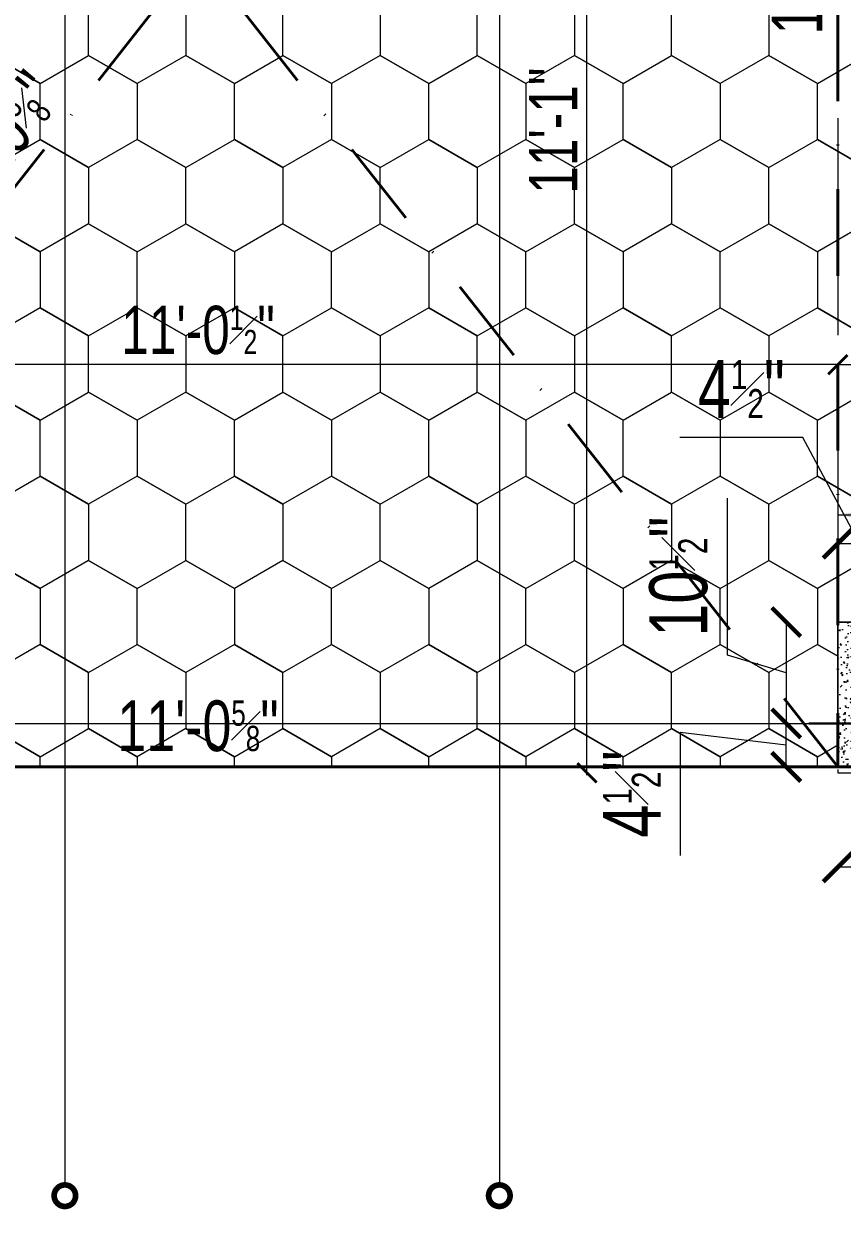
# Model space of a CAD drawing. Header units: inches. Extents: x 3365147 to 3374664, y 1380917 to 1384908.
# Drawn here: x 3370620.8 to 3370705.6, y 1382775 to 1382897.8 of the extents above; entities that cross this region are included whole.
import ezdxf
from ezdxf.enums import TextEntityAlignment as Align

# ---------------------------------------------------------------- set-up
doc = ezdxf.new("R2010")
doc.units = ezdxf.units.IN
doc.header["$LTSCALE"] = 18
doc.header["$MEASUREMENT"] = 0
doc.header["$PDSIZE"] = -1
for name, pattern in [('CENTER', [50.79999999999998, 31.75, -6.349999999999998, 6.349999999999998, -6.349999999999998]), ('CONTINOUS', [0]), ('DASHDOT', [1, 0.5, -0.25, 0, -0.25]), ('HIDDEN2', [0.1875, 0.125, -0.0625])]:
    doc.linetypes.add(name, pattern=pattern)
for name, color, linetype, lineweight in [('BC-BOUNDARY', 6, 'Continuous', 40), ('BC-C-DIM_SET BACK', 2, 'Continuous', 9), ('BOUNDARY-00_BC', 6, 'Continuous', 40), ('CENTER LINE-COLUMN DIM_BC', 4, 'Continuous', 15), ('COLUMN-00 _BC', 1, 'Continuous', 20), ('COLUMN-00 CENTER LINE_BC', 5, 'Continuous', 30), ('COLUMN-00 HATCH_BC', 4, 'Continuous', 9), ('DIM-03_BC', 1, 'Continuous', 9), ('GRID LINE-00_BC', 9, 'CENTER', 9), ('GRID LINE-TEXT_BC', 2, 'CONTINOUS', 15), ('INTERIOR-FLOORING TILE-05 (VT-5)_BC', 6, 'Continuous', 5), ('TEXT-02_ARROW_BC', 4, 'Continuous', 13), ('WALL-04_BC', 4, 'Continuous', 15)]:
    doc.layers.add(name, color=color, linetype=linetype, lineweight=lineweight)
doc.styles.add('DIM_BC', font='swisscl.ttf')
doc.styles.add('GRID_DIM_TXT', font='swisscl.ttf')
doc.dimstyles.new('BC-GRID', dxfattribs={"dimtxt": 8, "dimasz": 3, "dimexe": 0, "dimexo": 0, "dimgap": 2, "dimtad": 1, "dimzin": 12, "dimdsep": 46, "dimlunit": 4, "dimtxsty": 'GRID_DIM_TXT', "dimblk": 'ARCHTICK', "dimcen": 0, "dimse1": 1, "dimse2": 1, "dimclrd": 8, "dimclre": 253, "dimclrt": 256, "dimadec": 0, "dimazin": 0, "dimtfac": 0.5, "dimtofl": 0, "dimtmove": 1, "dimatfit": 3, "dimldrblk": 'TI', "dimfxl": 0, "dimfrac": 1, "dimtolj": 1, "dimtzin": 12, "dimlwd": 0, "dimlwe": 0, "dimarcsym": 0})
doc.dimstyles.new('DIM_BC', dxfattribs={"dimtxt": 4, "dimasz": 2, "dimexe": 4.5, "dimexo": 0, "dimgap": 1, "dimtad": 1, "dimdec": 4, "dimzin": 3, "dimdsep": 46, "dimlunit": 4, "dimtxsty": 'DIM_BC', "dimblk": 'ARCHTICK', "dimcen": 0.0625, "dimdle": 0.25, "dimse1": 1, "dimse2": 1, "dimclrd": 7, "dimclre": 4, "dimclrt": 256, "dimadec": 0, "dimazin": 0, "dimtfac": 0.5, "dimtdec": 4, "dimtix": 1, "dimtofl": 0, "dimtmove": 2, "dimatfit": 2, "dimfxl": 0, "dimfrac": 1, "dimtolj": 1, "dimtzin": 1, "dimlwd": -1, "dimarcsym": 0})
doc.dimstyles.new('GRID_BC', dxfattribs={"dimtxt": 8, "dimasz": 3, "dimexe": 0, "dimexo": 0, "dimgap": 2, "dimtad": 1, "dimdec": 4, "dimzin": 12, "dimdsep": 46, "dimlunit": 4, "dimtxsty": 'DIM_BC', "dimblk": 'ARCHTICK', "dimcen": 0, "dimse1": 1, "dimse2": 1, "dimclrd": 8, "dimclre": 253, "dimclrt": 256, "dimadec": 0, "dimazin": 0, "dimtfac": 0.5, "dimtdec": 4, "dimtofl": 0, "dimtmove": 1, "dimatfit": 3, "dimldrblk": 'TI', "dimfxl": 0, "dimfrac": 1, "dimtolj": 1, "dimtzin": 12, "dimlwd": 0, "dimlwe": 0, "dimarcsym": 0})

# ---------------------------------------------------------------- blocks, each defined once
blk = doc.blocks.new('*U623')
at = {"linetype": 'CENTER', "ltscale": 0.1}
blk.add_line((1.110223024625157e-16, 0), (25.47780267974587, 0), dxfattribs=at)
at = {"linetype": 'Continuous', "const_width": 0.015}
blk.add_lwpolyline([(25.47771698158733, 5.724587470723463e-17, 1), (25.53430281176538, 5.724587470723463e-17, 1)], format="xyb", close=True, dxfattribs=at)
at = {"layer": 'GRID LINE-TEXT_BC', "style": 'DIM_BC'}
blk.add_attdef('AA', text='', height=0.2, rotation=90.0000000000445, dxfattribs=at).set_placement((-0.2141686873997627, 0), align=Align.MIDDLE_CENTER)
blk = doc.blocks.new('*U618')
at = {"linetype": 'CENTER', "ltscale": 0.1}
blk.add_line((1.110223024625157e-16, 0), (25.47780267974587, 0), dxfattribs=at)
at = {"linetype": 'Continuous', "const_width": 0.015}
blk.add_lwpolyline([(25.47771698158733, 5.724587470723463e-17, 1), (25.53430281176538, 5.724587470723463e-17, 1)], format="xyb", close=True, dxfattribs=at)
at = {"layer": 'GRID LINE-TEXT_BC', "style": 'DIM_BC'}
blk.add_attdef('AA', text='', height=0.2, rotation=90.0000000000445, dxfattribs=at).set_placement((-0.2141686873997627, 0), align=Align.MIDDLE_CENTER)
blk = doc.blocks.new('*U431')
at = {"linetype": 'CENTER', "ltscale": 0.1}
blk.add_line((1.110223024625157e-16, 0), (10.51656835569302, 0), dxfattribs=at)
at = {"layer": 'GRID LINE-TEXT_BC', "style": 'DIM_BC'}
blk.add_attdef('AA', text='', height=0.2, dxfattribs=at).set_placement((-0.2141686873997627, 0), align=Align.MIDDLE_CENTER)
blk = doc.blocks.new('*U479')
at = {"layer": 'COLUMN-00 HATCH_BC'}
h = blk.add_hatch(dxfattribs=at)
h.set_pattern_fill('AR-CONC', color=256, scale=0.25)
h.set_pattern_definition([(49.99999999999999, (2.588408843262613e-06, 5.996753859275486), (1.793150456501884, -0.1568803374564878), [0.1875, -2.0625]), (355, (2.588408843262613e-06, 5.996753859275486), (-0.3468783340325, 1.88048033425003), [0.15, -1.65]), (100.45144446, (0.1494317909088432, 5.983680499275486), (1.44627211681778, 1.723599977421574), [0.15935048, -1.75285528]), (46.18420000000002, (2.588408843262613e-06, 6.496753859275486), (2.668103326678931, -0.4137982019826913), [0.2812499999999997, -3.093749999999997]), (96.63563548999993, (0.2223444509088432, 6.462270591775487), (2.336654864185571, 2.435296501936376), [0.239025855, -2.629284399999999]), (351.1841639899999, (2.588408843262613e-06, 6.496753859275486), (2.336654862636933, 2.435296500674975), [0.225, -2.4750000025]), (21, (0.2500025884088437, 6.371753859275486), (1.492267630296154, -1.006547226663347), [0.1875, -2.0625]), (326.0000000000001, (0.2500025884088437, 6.371753859275486), (0.6082883298039543, 1.812875112617133), [0.15, -1.65]), (71.45144474, (0.3743582234088434, 6.287874924275486), (2.100555941824928, 0.8063278820158846), [0.159350475, -1.75285528]), (37.50000000000001, (2.588408843262613e-06, 5.996753859275486), (0.03039963829322667, 0.8322346345782787), [0, -1.63, 0, -1.675, 0, -1.65625]), (7.499999999999999, (2.588408843262613e-06, 5.996753859275486), (0.6576738436053715, 0.9860292797059006), [0, -0.955, 0, -1.5925, 0, -0.63125]), (327.5, (-0.5574974115911566, 5.996753859275486), (1.334556090431023, -0.0563871793359495), [0, -0.625, 0, -1.95, 0, -2.5875]), (317.5, (-0.8074974115911566, 5.996753859275486), (1.457965423355966, 0.2502624558307941), [0, -0.8125, 0, -1.295, 0, -1.8375])])
h.paths.add_polyline_path([(-4.499999997316879, -4.50162307042774), (4.500000002683121, -4.501623070467758), (4.500002585725722, 10.49837692970323), (-4.499997414274278, 10.49837692974324)])
blk.add_lwpolyline([(-4.499999997316879, -4.50162307042774), (4.500000002683121, -4.501623070467758), (4.500002585725722, 10.49837692970323), (-4.499997414274278, 10.49837692974324)], close=True)
at = {"layer": 'COLUMN-00 CENTER LINE_BC'}
for p, q in [((-2.582668346176685e-06, -7.501623070409551), (3.742553359895269e-10, 13.49837692976143)), ((-7.499997414648533, -1.818989403545856e-11), (7.500002585351467, -5.820766091346741e-11))]:
    blk.add_line(p, q, dxfattribs=at)
blk = doc.blocks.new('*D699')
at = {"layer": 'Defpoints', "color": 0, "transparency": 16777216}
for p in [(3370705.132718341, 1382989.286035506), (3370705.132718341, 1382989.286035505), (3370572.568276191, 1382820.814065067)]:
    blk.add_point(p, dxfattribs=at)
at = {"layer": 'BC-C-DIM_SET BACK', "transparency": 16777216, "insert": (3370616.882350178, 1382883.991242034), "char_height": 5.25, "attachment_point": 5, "rotation": 51.80208477556736, "style": 'GRID_DIM_TXT'}
blk.add_mtext('\\A1;17\'-10{\\H0.5x;\\S3#8;}"', dxfattribs=at)
blk = doc.blocks.new('_ArchTick')
at = {"color": 0, "linetype": 'ByBlock', "const_width": 0.15}
blk.add_lwpolyline([(-0.5, -0.5), (0.5, 0.5)], dxfattribs=at)
blk = doc.blocks.new('ARCHTICK')
at = {"color": 0, "const_width": 0.15}
blk.add_lwpolyline([(-0.5, -0.5), (0.5, 0.5)], dxfattribs=at)
blk = doc.blocks.new('TI')
blk = doc.blocks.new('*D700')
at = {"layer": 'Defpoints', "color": 0, "transparency": 16777216}
for p in [(3370572.568276192, 1382820.814065067), (3370705.132718341, 1382820.814065067), (3370705.132718341, 1382820.814065067)]:
    blk.add_point(p, dxfattribs=at)
at = {"layer": 'BC-C-DIM_SET BACK', "transparency": 16777216, "insert": (3370638.850497266, 1382825.031094884), "char_height": 5.25, "attachment_point": 5, "style": 'GRID_DIM_TXT'}
blk.add_mtext('\\A1;11\'-0{\\H0.5x;\\S5#8;}"', dxfattribs=at)
blk = doc.blocks.new('*D703')
at = {"layer": 'Defpoints', "color": 0, "transparency": 16777216}
for p in [(3370705.132718343, 1382989.286035506), (3370705.132718343, 1382820.814065068), (3370705.132718358, 1382820.814065068)]:
    blk.add_point(p, dxfattribs=at)
at = {"layer": 'BC-C-DIM_SET BACK', "transparency": 16777216, "insert": (3370700.944071569, 1382905.050050286), "char_height": 5.25, "attachment_point": 5, "rotation": 90, "style": 'GRID_DIM_TXT'}
blk.add_mtext('\\A1;14\'-0{\\H0.5x;\\S1#2;}"', dxfattribs=at)
blk = doc.blocks.new('*D845')
at = {"layer": 'Defpoints', "color": 0, "transparency": 16777216}
for p in [(3370863.568274098, 1382862.48982903), (3370705.132722752, 1382850.303423457), (3370863.568274098, 1382850.303421541)]:
    blk.add_point(p, dxfattribs=at)
at = {"layer": 'DIM-03_BC', "color": 7, "linetype": 'Continuous', "transparency": 16777216}
blk.add_line((3370704.882722752, 1382862.48982903), (3370863.818274098, 1382862.48982903), dxfattribs=at)
at = {"layer": 'DIM-03_BC', "color": 7, "transparency": 16777216, "xscale": 2, "yscale": 2, "zscale": 2, "rotation": 180}
blk.add_blockref('ARCHTICK', (3370705.132722752, 1382862.48982903), dxfattribs=at)
at = {"layer": 'DIM-03_BC', "color": 7, "transparency": 16777216, "xscale": 2, "yscale": 2, "zscale": 2}
blk.add_blockref('ARCHTICK', (3370863.568274098, 1382862.48982903), dxfattribs=at)
at = {"layer": 'DIM-03_BC', "transparency": 16777216, "insert": (3370784.350498425, 1382866.05044502), "char_height": 5, "attachment_point": 5, "style": 'DIM_BC'}
blk.add_mtext('\\A1;13\'-2{\\H0.5x;\\S1#2;}"', dxfattribs=at)
blk = doc.blocks.new('*D846')
at = {"layer": 'Defpoints', "color": 0, "transparency": 16777216}
for p in [(3370679.144412852, 1382953.286035508), (3370705.132722754, 1382953.286035508), (3370705.132722753, 1382820.192311205)]:
    blk.add_point(p, dxfattribs=at)
at = {"layer": 'DIM-03_BC', "color": 7, "linetype": 'Continuous', "transparency": 16777216}
blk.add_line((3370679.144412852, 1382819.942311205), (3370679.144412852, 1382953.536035508), dxfattribs=at)
at = {"layer": 'DIM-03_BC', "color": 7, "transparency": 16777216, "xscale": 2, "yscale": 2, "zscale": 2}
for p, rotation in [((3370679.144412852, 1382953.286035508), 90), ((3370679.144412852, 1382820.192311205), 270)]:
    blk.add_blockref('ARCHTICK', p, dxfattribs=dict(at, rotation=rotation))
at = {"layer": 'DIM-03_BC', "transparency": 16777216, "insert": (3370675.644412851, 1382886.739173356), "char_height": 5, "attachment_point": 5, "rotation": 90, "style": 'DIM_BC'}
blk.add_mtext('\\A1;11\'-1"', dxfattribs=at)
blk = doc.blocks.new('*D2073')
at = {"layer": 'CENTER LINE-COLUMN DIM_BC', "color": 8, "linetype": 'Continuous', "lineweight": 0, "transparency": 16777216}
for p, q in [((3370714.132717566, 1382810.422814584), (3370705.132718341, 1382810.422814584)), ((3370709.632717954, 1382810.422814584), (3370713.294644559, 1382798.216392566)), ((3370713.294644559, 1382798.216392566), (3370722.44143355, 1382798.216392566))]:
    blk.add_line(p, q, dxfattribs=at)
at = {"layer": 'Defpoints', "color": 0, "transparency": 16777216}
for p in [(3370705.132718341, 1382820.814064082), (3370714.132717566, 1382820.814065067), (3370705.132718341, 1382810.422814584)]:
    blk.add_point(p, dxfattribs=at)
at = {"layer": 'CENTER LINE-COLUMN DIM_BC', "color": 8, "lineweight": 0, "transparency": 16777216, "xscale": 3, "yscale": 3, "zscale": 3, "rotation": 180}
blk.add_blockref('ARCHTICK', (3370705.132718341, 1382810.422814584), dxfattribs=at)
at = {"layer": 'CENTER LINE-COLUMN DIM_BC', "color": 8, "lineweight": 0, "transparency": 16777216, "xscale": 3, "yscale": 3, "zscale": 3}
blk.add_blockref('ARCHTICK', (3370714.132717566, 1382810.422814584), dxfattribs=at)
at = {"layer": 'CENTER LINE-COLUMN DIM_BC', "transparency": 16777216, "insert": (3370717.868039055, 1382803.285199905), "char_height": 6, "attachment_point": 5, "style": 'DIM_BC'}
blk.add_mtext('\\A1;9"', dxfattribs=at)
blk = doc.blocks.new('*D2074')
at = {"layer": 'CENTER LINE-COLUMN DIM_BC', "color": 8, "linetype": 'Continuous', "lineweight": 0, "transparency": 16777216}
for p, q in [((3370701.511899479, 1382854.954254579), (3370688.774022677, 1382854.954254579)), ((3370707.382718672, 1382843.954254579), (3370701.511899479, 1382854.954254579)), ((3370705.132720149, 1382843.954254579), (3370709.632717195, 1382843.954254579))]:
    blk.add_line(p, q, dxfattribs=at)
at = {"layer": 'Defpoints', "color": 0, "transparency": 16777216}
for p in [(3370709.632717195, 1382843.954254579), (3370705.132720149, 1382835.814065067), (3370709.632717195, 1382835.814064514)]:
    blk.add_point(p, dxfattribs=at)
at = {"layer": 'CENTER LINE-COLUMN DIM_BC', "color": 8, "lineweight": 0, "transparency": 16777216, "xscale": 3, "yscale": 3, "zscale": 3, "rotation": 180}
blk.add_blockref('ARCHTICK', (3370705.132720149, 1382843.954254579), dxfattribs=at)
at = {"layer": 'CENTER LINE-COLUMN DIM_BC', "color": 8, "lineweight": 0, "transparency": 16777216, "xscale": 3, "yscale": 3, "zscale": 3}
blk.add_blockref('ARCHTICK', (3370709.632717195, 1382843.954254579), dxfattribs=at)
at = {"layer": 'CENTER LINE-COLUMN DIM_BC', "transparency": 16777216, "insert": (3370695.142961078, 1382859.954254579), "char_height": 6, "attachment_point": 5, "style": 'DIM_BC'}
blk.add_mtext('\\A1;4{\\H0.5x;\\S1#2;}"', dxfattribs=at)
blk = doc.blocks.new('*D2075')
at = {"layer": 'CENTER LINE-COLUMN DIM_BC', "color": 8, "linetype": 'Continuous', "lineweight": 0, "transparency": 16777216}
for p, q in [((3370693.717506499, 1382832.386698359), (3370693.717506499, 1382848.667170181)), ((3370699.790245686, 1382835.814065068), (3370699.790245686, 1382825.315688138)), ((3370699.790245686, 1382830.564876603), (3370693.717506499, 1382832.386698359))]:
    blk.add_line(p, q, dxfattribs=at)
at = {"layer": 'Defpoints', "color": 0, "transparency": 16777216}
for p in [(3370705.132720151, 1382835.814065068), (3370699.790245686, 1382825.315688138), (3370705.132722737, 1382825.315688138)]:
    blk.add_point(p, dxfattribs=at)
at = {"layer": 'CENTER LINE-COLUMN DIM_BC', "color": 8, "lineweight": 0, "transparency": 16777216, "xscale": 3, "yscale": 3, "zscale": 3}
for p, rotation in [((3370699.790245686, 1382835.814065068), 90), ((3370699.790245686, 1382825.315688138), 270)]:
    blk.add_blockref('ARCHTICK', p, dxfattribs=dict(at, rotation=rotation))
at = {"layer": 'CENTER LINE-COLUMN DIM_BC', "transparency": 16777216, "insert": (3370688.64476731, 1382840.526934269), "char_height": 6, "attachment_point": 5, "rotation": 90, "style": 'DIM_BC'}
blk.add_mtext('\\A1;10{\\H0.5x;\\S1#2;}"', dxfattribs=at)
blk = doc.blocks.new('*D2076')
at = {"layer": 'CENTER LINE-COLUMN DIM_BC', "color": 8, "linetype": 'Continuous', "lineweight": 0, "transparency": 16777216}
for p, q in [((3370699.790245688, 1382823.06487611), (3370688.790245686, 1382824.367679816)), ((3370688.790245686, 1382824.367679816), (3370688.790245686, 1382811.629803014)), ((3370699.790245688, 1382820.814064082), (3370699.790245688, 1382825.315688138))]:
    blk.add_line(p, q, dxfattribs=at)
at = {"layer": 'Defpoints', "color": 0, "transparency": 16777216}
for p in [(3370699.790245688, 1382825.315688138), (3370705.132720151, 1382825.315688138), (3370705.132718343, 1382820.814064082)]:
    blk.add_point(p, dxfattribs=at)
at = {"layer": 'CENTER LINE-COLUMN DIM_BC', "color": 8, "lineweight": 0, "transparency": 16777216, "xscale": 3, "yscale": 3, "zscale": 3}
for p, rotation in [((3370699.790245688, 1382825.315688138), 90), ((3370699.790245688, 1382820.814064082), 270)]:
    blk.add_blockref('ARCHTICK', p, dxfattribs=dict(at, rotation=rotation))
at = {"layer": 'CENTER LINE-COLUMN DIM_BC', "transparency": 16777216, "insert": (3370683.790245686, 1382817.998741414), "char_height": 6, "attachment_point": 5, "rotation": 90, "style": 'DIM_BC'}
blk.add_mtext('\\A1;4{\\H0.5x;\\S1#2;}"', dxfattribs=at)
blk = doc.blocks.new('*D2092')
at = {"layer": 'Defpoints', "color": 0, "transparency": 16777216}
for p in [(3370572.568273606, 1382862.489829019), (3370572.568273607, 1382850.303421712), (3370705.132722754, 1382850.303423457)]:
    blk.add_point(p, dxfattribs=at)
at = {"layer": 'DIM-03_BC', "color": 7, "linetype": 'Continuous', "transparency": 16777216}
blk.add_line((3370705.382722754, 1382862.48982903), (3370572.318273606, 1382862.489829019), dxfattribs=at)
at = {"layer": 'DIM-03_BC', "color": 7, "transparency": 16777216, "xscale": 2, "yscale": 2, "zscale": 2}
for p, rotation in [((3370572.568273606, 1382862.489829019), 180.0000000046237), ((3370705.132722754, 1382862.48982903), 4.623661453706519e-09)]:
    blk.add_blockref('ARCHTICK', p, dxfattribs=dict(at, rotation=rotation))
at = {"layer": 'DIM-03_BC', "transparency": 16777216, "insert": (3370638.850498179, 1382866.050445014), "char_height": 5, "attachment_point": 5, "rotation": 4.623661395974595e-09, "style": 'DIM_BC'}
blk.add_mtext('\\A1;11\'-0{\\H0.5x;\\S1#2;}"', dxfattribs=at)

msp = doc.modelspace()

# ---------------------------------------------------------------- linework, layer by layer
at = {"layer": 'BC-BOUNDARY', "color": 4, "linetype": 'DASHDOT', "transparency": 33554687}
for p, q in [((3370705.132717566, 1382820.814065067), (3370572.568273607, 1382989.286035506)), ((3370572.568276192, 1382820.814065067), (3370705.132718341, 1382989.286035506))]:
    msp.add_line(p, q, dxfattribs=at)
msp.add_lwpolyline([(3370705.132718341, 1382820.814065067), (3370572.568276192, 1382820.814065067), (3370572.568276192, 1382989.286035506), (3370705.132718341, 1382989.286035506)], close=True, dxfattribs=at)
at = {"layer": 'BOUNDARY-00_BC', "transparency": 33554687}
msp.add_lwpolyline([(3370863.568273606, 1383729.371897448), (3370572.568273607, 1383729.371897448), (3370572.568273607, 1382820.814065067), (3370863.568273606, 1382820.814065067)], close=True, dxfattribs=at)
at = {"layer": 'INTERIOR-FLOORING TILE-05 (VT-5)_BC', "color": 6}
for points in [[(3370572.56827361, 1382924.286035504), (3370572.56827361, 1382820.814076481), (3370705.132717566, 1382820.814053653), (3370705.132717566, 1382835.814076481), (3370714.132720149, 1382835.814074932), (3370714.132720149, 1382820.814076481), (3370854.568272318, 1382820.814074415), (3370854.568272318, 1382835.814074415), (3370859.068272131, 1382835.814076481), (3370859.068275082, 1383025.305888609), (3370710.568273614, 1383025.305888609), (3370710.568273613, 1382953.286035506), (3370572.568273606, 1382953.286035506)], [(3370713.087540835, 1382835.814075112), (3370713.087540834, 1382839.304200656), (3370708.053722498, 1382842.210477027), (3370703.019904162, 1382839.304200655), (3370703.019904161, 1382833.491647911), (3370705.132717566, 1382832.271814523)], [(3370705.132717566, 1382832.271814531), (3370703.019904173, 1382833.491647912), (3370697.986085836, 1382830.585371541), (3370697.986085836, 1382824.772818797), (3370703.019904173, 1382821.866542425), (3370705.132717566, 1382823.086375807)], [(3370622.478810792, 1382820.81404644), (3370622.478810792, 1382821.866542413), (3370617.444992454, 1382824.772818784), (3370612.411174118, 1382821.866542412), (3370612.411174118, 1382820.814048174)], [(3370622.478810785, 1382820.81404644), (3370622.478810785, 1382821.866542414), (3370627.512629123, 1382824.772818785), (3370632.54644746, 1382821.866542413), (3370632.54644746, 1382820.814044706)], [(3370642.614084134, 1382820.814042973), (3370642.614084134, 1382821.866542414), (3370637.580265796, 1382824.772818785), (3370632.54644746, 1382821.866542413), (3370632.54644746, 1382820.814044706)], [(3370642.614084132, 1382820.814042973), (3370642.614084132, 1382821.866542427), (3370647.64790247, 1382824.772818798), (3370652.681720806, 1382821.866542426), (3370652.681720806, 1382820.814041239)], [(3370662.749357481, 1382820.814039505), (3370662.749357481, 1382821.866542427), (3370657.715539143, 1382824.772818798), (3370652.681720806, 1382821.866542426), (3370652.681720806, 1382820.814041239)], [(3370662.749357479, 1382820.814039505), (3370662.749357479, 1382821.866542425), (3370667.783175816, 1382824.772818796), (3370672.816994153, 1382821.866542424), (3370672.816994153, 1382820.814037772)], [(3370682.884630827, 1382820.814036038), (3370682.884630827, 1382821.866542425), (3370677.85081249, 1382824.772818796), (3370672.816994153, 1382821.866542424), (3370672.816994153, 1382820.814037772)], [(3370682.884630821, 1382820.814036038), (3370682.884630821, 1382821.866542426), (3370687.918449158, 1382824.772818797), (3370692.952267495, 1382821.866542425), (3370692.952267495, 1382820.814034304)], [(3370703.019904169, 1382820.814032571), (3370703.019904169, 1382821.866542426), (3370697.986085832, 1382824.772818797), (3370692.952267495, 1382821.866542425), (3370692.952267495, 1382820.814034304)], [(3370703.019904163, 1382820.814032571), (3370703.019904163, 1382821.866542427), (3370705.132717566, 1382823.086375813)]]:
    msp.add_lwpolyline(points, dxfattribs=at)
for points in [[(3370627.512629138, 1382894.523451705), (3370627.512629138, 1382900.336004448), (3370622.478810802, 1382903.24228082), (3370617.444992465, 1382900.336004448), (3370617.444992465, 1382894.523451705), (3370622.478810802, 1382891.617175333)], [(3370627.512629138, 1382894.523451705), (3370627.512629138, 1382900.336004448), (3370632.546447475, 1382903.24228082), (3370637.580265812, 1382900.336004448), (3370637.580265812, 1382894.523451705), (3370632.546447475, 1382891.617175333)], [(3370647.647902485, 1382894.523451717), (3370647.647902485, 1382900.336004461), (3370642.614084148, 1382903.242280833), (3370637.580265812, 1382900.336004461), (3370637.580265812, 1382894.523451717), (3370642.614084148, 1382891.617175346)], [(3370647.647902485, 1382894.523451717), (3370647.647902485, 1382900.336004461), (3370652.681720822, 1382903.242280833), (3370657.715539158, 1382900.336004461), (3370657.715539158, 1382894.523451717), (3370652.681720822, 1382891.617175346)], [(3370667.783175832, 1382894.523451715), (3370667.783175832, 1382900.336004459), (3370662.749357495, 1382903.242280831), (3370657.715539158, 1382900.336004459), (3370657.715539158, 1382894.523451715), (3370662.749357495, 1382891.617175344)], [(3370667.783175832, 1382894.523451715), (3370667.783175832, 1382900.336004459), (3370672.816994168, 1382903.242280831), (3370677.850812505, 1382900.336004459), (3370677.850812505, 1382894.523451715), (3370672.816994168, 1382891.617175344)], [(3370687.918449174, 1382894.523451716), (3370687.918449174, 1382900.33600446), (3370682.884630837, 1382903.242280832), (3370677.8508125, 1382900.33600446), (3370677.8508125, 1382894.523451716), (3370682.884630837, 1382891.617175345)], [(3370687.918449174, 1382894.523451716), (3370687.918449174, 1382900.33600446), (3370692.95226751, 1382903.242280832), (3370697.986085847, 1382900.33600446), (3370697.986085847, 1382894.523451716), (3370692.95226751, 1382891.617175345)], [(3370708.053722516, 1382894.523451717), (3370708.053722516, 1382900.336004461), (3370703.019904179, 1382903.242280833), (3370697.986085842, 1382900.336004461), (3370697.986085842, 1382894.523451717), (3370703.019904179, 1382891.617175346)], [(3370617.444992461, 1382894.523451705), (3370612.411174124, 1382891.617175332), (3370612.411174125, 1382885.804622589), (3370617.444992461, 1382882.898346217), (3370622.478810797, 1382885.80462259), (3370622.478810798, 1382891.617175333)], [(3370627.512629129, 1382894.523451705), (3370632.546447466, 1382891.617175333), (3370632.546447465, 1382885.80462259), (3370627.512629129, 1382882.898346218), (3370622.478810793, 1382885.804622591), (3370622.478810792, 1382891.617175334)], [(3370637.580265803, 1382894.523451705), (3370632.546447466, 1382891.617175333), (3370632.546447467, 1382885.80462259), (3370637.580265803, 1382882.898346218), (3370642.614084139, 1382885.804622591), (3370642.61408414, 1382891.617175334)], [(3370647.647902476, 1382894.523451718), (3370652.681720813, 1382891.617175346), (3370652.681720812, 1382885.804622602), (3370647.647902476, 1382882.898346231), (3370642.614084139, 1382885.804622603), (3370642.614084139, 1382891.617175347)], [(3370657.715539149, 1382894.523451718), (3370652.681720813, 1382891.617175346), (3370652.681720814, 1382885.804622602), (3370657.71553915, 1382882.898346231), (3370662.749357486, 1382885.804622603), (3370662.749357487, 1382891.617175347)], [(3370667.783175823, 1382894.523451716), (3370672.816994159, 1382891.617175344), (3370672.816994159, 1382885.804622601), (3370667.783175822, 1382882.898346229), (3370662.749357486, 1382885.804622601), (3370662.749357485, 1382891.617175345)], [(3370677.850812496, 1382894.523451716), (3370672.816994159, 1382891.617175344), (3370672.81699416, 1382885.804622601), (3370677.850812497, 1382882.898346229), (3370682.884630833, 1382885.804622601), (3370682.884630834, 1382891.617175345)], [(3370687.918449165, 1382894.523451717), (3370692.952267502, 1382891.617175345), (3370692.952267501, 1382885.804622601), (3370687.918449164, 1382882.89834623), (3370682.884630828, 1382885.804622602), (3370682.884630827, 1382891.617175346)], [(3370697.986085838, 1382894.523451717), (3370692.952267502, 1382891.617175345), (3370692.952267502, 1382885.804622601), (3370697.986085839, 1382882.89834623), (3370703.019904175, 1382885.804622602), (3370703.019904176, 1382891.617175346)], [(3370708.053722507, 1382894.523451718), (3370713.087540844, 1382891.617175346), (3370713.087540843, 1382885.804622602), (3370708.053722506, 1382882.898346231), (3370703.01990417, 1382885.804622603), (3370703.019904169, 1382891.617175347)], [(3370627.512629136, 1382882.898346218), (3370627.512629136, 1382877.085793474), (3370622.478810799, 1382874.179517102), (3370617.444992463, 1382877.085793474), (3370617.444992463, 1382882.898346218), (3370622.478810799, 1382885.80462259)], [(3370627.512629136, 1382882.898346218), (3370627.512629136, 1382877.085793474), (3370632.546447473, 1382874.179517102), (3370637.580265809, 1382877.085793474), (3370637.580265809, 1382882.898346218), (3370632.546447473, 1382885.80462259)], [(3370647.647902483, 1382882.898346231), (3370647.647902483, 1382877.085793487), (3370642.614084146, 1382874.179517115), (3370637.580265809, 1382877.085793487), (3370637.580265809, 1382882.898346231), (3370642.614084146, 1382885.804622602)], [(3370647.647902483, 1382882.898346231), (3370647.647902483, 1382877.085793487), (3370652.681720819, 1382874.179517115), (3370657.715539156, 1382877.085793487), (3370657.715539156, 1382882.898346231), (3370652.681720819, 1382885.804622602)], [(3370667.783175829, 1382882.898346229), (3370667.783175829, 1382877.085793485), (3370662.749357493, 1382874.179517113), (3370657.715539156, 1382877.085793485), (3370657.715539156, 1382882.898346229), (3370662.749357493, 1382885.804622601)], [(3370667.783175829, 1382882.898346229), (3370667.783175829, 1382877.085793485), (3370672.816994166, 1382874.179517113), (3370677.850812503, 1382877.085793485), (3370677.850812503, 1382882.898346229), (3370672.816994166, 1382885.804622601)], [(3370687.918449171, 1382882.89834623), (3370687.918449171, 1382877.085793486), (3370682.884630835, 1382874.179517114), (3370677.850812498, 1382877.085793486), (3370677.850812498, 1382882.89834623), (3370682.884630835, 1382885.804622601)], [(3370687.918449171, 1382882.89834623), (3370687.918449171, 1382877.085793486), (3370692.952267508, 1382874.179517114), (3370697.986085845, 1382877.085793486), (3370697.986085845, 1382882.89834623), (3370692.952267508, 1382885.804622601)], [(3370708.053722513, 1382882.898346231), (3370708.053722513, 1382877.085793487), (3370703.019904177, 1382874.179517115), (3370697.98608584, 1382877.085793487), (3370697.98608584, 1382882.898346231), (3370703.019904177, 1382885.804622602)], [(3370617.444992457, 1382865.460687986), (3370612.41117412, 1382868.366964358), (3370612.411174121, 1382874.179517102), (3370617.444992457, 1382877.085793473), (3370622.478810793, 1382874.179517101), (3370622.478810794, 1382868.366964357)], [(3370627.512629125, 1382865.460687987), (3370632.546447462, 1382868.366964359), (3370632.546447461, 1382874.179517103), (3370627.512629125, 1382877.085793474), (3370622.478810789, 1382874.179517102), (3370622.478810788, 1382868.366964358)], [(3370637.580265799, 1382865.460687987), (3370632.546447462, 1382868.366964359), (3370632.546447463, 1382874.179517103), (3370637.580265799, 1382877.085793474), (3370642.614084135, 1382874.179517102), (3370642.614084136, 1382868.366964358)], [(3370647.647902472, 1382865.460688), (3370652.681720809, 1382868.366964372), (3370652.681720808, 1382874.179517116), (3370647.647902471, 1382877.085793487), (3370642.614084135, 1382874.179517115), (3370642.614084134, 1382868.366964371)], [(3370657.715539145, 1382865.460688), (3370652.681720809, 1382868.366964372), (3370652.68172081, 1382874.179517116), (3370657.715539146, 1382877.085793487), (3370662.749357482, 1382874.179517115), (3370662.749357483, 1382868.366964371)], [(3370667.783175819, 1382865.460687998), (3370672.816994155, 1382868.36696437), (3370672.816994154, 1382874.179517114), (3370667.783175818, 1382877.085793485), (3370662.749357482, 1382874.179517113), (3370662.749357481, 1382868.366964369)], [(3370677.850812492, 1382865.460687998), (3370672.816994155, 1382868.36696437), (3370672.816994156, 1382874.179517114), (3370677.850812492, 1382877.085793485), (3370682.884630829, 1382874.179517113), (3370682.88463083, 1382868.366964369)], [(3370687.918449161, 1382865.460687999), (3370692.952267497, 1382868.366964371), (3370692.952267496, 1382874.179517115), (3370687.91844916, 1382877.085793486), (3370682.884630824, 1382874.179517114), (3370682.884630823, 1382868.36696437)], [(3370697.986085834, 1382865.460687999), (3370692.952267497, 1382868.366964371), (3370692.952267498, 1382874.179517115), (3370697.986085834, 1382877.085793486), (3370703.019904171, 1382874.179517114), (3370703.019904172, 1382868.36696437)], [(3370708.053722503, 1382865.460688), (3370713.087540839, 1382868.366964372), (3370713.087540838, 1382874.179517116), (3370708.053722502, 1382877.085793487), (3370703.019904166, 1382874.179517115), (3370703.019904165, 1382868.366964371)], [(3370627.512629136, 1382859.648135244), (3370627.512629136, 1382865.460687988), (3370622.478810799, 1382868.36696436), (3370617.444992463, 1382865.460687988), (3370617.444992463, 1382859.648135244), (3370622.478810799, 1382856.741858873)], [(3370627.512629136, 1382859.648135244), (3370627.512629136, 1382865.460687988), (3370632.546447473, 1382868.36696436), (3370637.580265809, 1382865.460687988), (3370637.580265809, 1382859.648135244), (3370632.546447473, 1382856.741858873)], [(3370647.647902483, 1382859.648135257), (3370647.647902483, 1382865.460688001), (3370642.614084146, 1382868.366964373), (3370637.580265809, 1382865.460688001), (3370637.580265809, 1382859.648135257), (3370642.614084146, 1382856.741858885)], [(3370647.647902483, 1382859.648135257), (3370647.647902483, 1382865.460688001), (3370652.681720819, 1382868.366964373), (3370657.715539156, 1382865.460688001), (3370657.715539156, 1382859.648135257), (3370652.681720819, 1382856.741858885)], [(3370667.783175829, 1382859.648135255), (3370667.783175829, 1382865.460687999), (3370662.749357493, 1382868.366964371), (3370657.715539156, 1382865.460687999), (3370657.715539156, 1382859.648135255), (3370662.749357493, 1382856.741858884)], [(3370667.783175829, 1382859.648135255), (3370667.783175829, 1382865.460687999), (3370672.816994166, 1382868.366964371), (3370677.850812503, 1382865.460687999), (3370677.850812503, 1382859.648135255), (3370672.816994166, 1382856.741858884)], [(3370687.918449171, 1382859.648135256), (3370687.918449171, 1382865.460688), (3370682.884630835, 1382868.366964372), (3370677.850812498, 1382865.460688), (3370677.850812498, 1382859.648135256), (3370682.884630835, 1382856.741858884)], [(3370687.918449171, 1382859.648135256), (3370687.918449171, 1382865.460688), (3370692.952267508, 1382868.366964372), (3370697.986085845, 1382865.460688), (3370697.986085845, 1382859.648135256), (3370692.952267508, 1382856.741858884)], [(3370708.053722513, 1382859.648135257), (3370708.053722513, 1382865.460688001), (3370703.019904177, 1382868.366964373), (3370697.98608584, 1382865.460688001), (3370697.98608584, 1382859.648135257), (3370703.019904177, 1382856.741858885)], [(3370617.444992458, 1382859.648135244), (3370612.411174122, 1382856.741858872), (3370612.411174123, 1382850.929306129), (3370617.444992459, 1382848.023029757), (3370622.478810795, 1382850.929306129), (3370622.478810796, 1382856.741858873)], [(3370627.512629127, 1382859.648135245), (3370632.546447464, 1382856.741858873), (3370632.546447463, 1382850.929306129), (3370627.512629127, 1382848.023029758), (3370622.47881079, 1382850.92930613), (3370622.47881079, 1382856.741858874)], [(3370637.5802658, 1382859.648135245), (3370632.546447464, 1382856.741858873), (3370632.546447465, 1382850.929306129), (3370637.580265801, 1382848.023029758), (3370642.614084137, 1382850.92930613), (3370642.614084138, 1382856.741858874)], [(3370647.647902474, 1382859.648135258), (3370652.68172081, 1382856.741858886), (3370652.68172081, 1382850.929306142), (3370647.647902473, 1382848.023029771), (3370642.614084137, 1382850.929306143), (3370642.614084136, 1382856.741858887)], [(3370657.715539147, 1382859.648135258), (3370652.68172081, 1382856.741858886), (3370652.681720811, 1382850.929306142), (3370657.715539148, 1382848.023029771), (3370662.749357484, 1382850.929306143), (3370662.749357485, 1382856.741858887)], [(3370667.78317582, 1382859.648135256), (3370672.816994157, 1382856.741858884), (3370672.816994156, 1382850.92930614), (3370667.78317582, 1382848.023029769), (3370662.749357484, 1382850.929306141), (3370662.749357483, 1382856.741858885)], [(3370677.850812494, 1382859.648135256), (3370672.816994157, 1382856.741858884), (3370672.816994158, 1382850.92930614), (3370677.850812494, 1382848.023029769), (3370682.88463083, 1382850.929306141), (3370682.884630831, 1382856.741858885)], [(3370687.918449163, 1382859.648135257), (3370692.952267499, 1382856.741858885), (3370692.952267498, 1382850.929306141), (3370687.918449162, 1382848.02302977), (3370682.884630826, 1382850.929306142), (3370682.884630825, 1382856.741858886)], [(3370697.986085836, 1382859.648135257), (3370692.952267499, 1382856.741858885), (3370692.9522675, 1382850.929306141), (3370697.986085836, 1382848.02302977), (3370703.019904173, 1382850.929306142), (3370703.019904173, 1382856.741858886)], [(3370708.053722505, 1382859.648135258), (3370713.087540841, 1382856.741858886), (3370713.08754084, 1382850.929306142), (3370708.053722504, 1382848.023029771), (3370703.019904168, 1382850.929306143), (3370703.019904167, 1382856.741858887)], [(3370627.512629132, 1382848.023029758), (3370627.512629132, 1382842.210477014), (3370622.478810795, 1382839.304200642), (3370617.444992458, 1382842.210477014), (3370617.444992458, 1382848.023029758), (3370622.478810795, 1382850.929306129)], [(3370627.512629132, 1382848.023029758), (3370627.512629132, 1382842.210477014), (3370632.546447468, 1382839.304200642), (3370637.580265805, 1382842.210477014), (3370637.580265805, 1382848.023029758), (3370632.546447468, 1382850.929306129)], [(3370647.647902478, 1382848.02302977), (3370647.647902478, 1382842.210477027), (3370642.614084142, 1382839.304200655), (3370637.580265805, 1382842.210477027), (3370637.580265805, 1382848.02302977), (3370642.614084142, 1382850.929306142)], [(3370647.647902478, 1382848.02302977), (3370647.647902478, 1382842.210477027), (3370652.681720815, 1382839.304200655), (3370657.715539152, 1382842.210477027), (3370657.715539152, 1382848.02302977), (3370652.681720815, 1382850.929306142)], [(3370667.783175825, 1382848.023029769), (3370667.783175825, 1382842.210477025), (3370662.749357488, 1382839.304200653), (3370657.715539152, 1382842.210477025), (3370657.715539152, 1382848.023029769), (3370662.749357488, 1382850.92930614)], [(3370667.783175825, 1382848.023029769), (3370667.783175825, 1382842.210477025), (3370672.816994162, 1382839.304200653), (3370677.850812498, 1382842.210477025), (3370677.850812498, 1382848.023029769), (3370672.816994162, 1382850.92930614)], [(3370687.918449167, 1382848.02302977), (3370687.918449167, 1382842.210477026), (3370682.88463083, 1382839.304200654), (3370677.850812494, 1382842.210477026), (3370677.850812494, 1382848.02302977), (3370682.88463083, 1382850.929306141)], [(3370687.918449167, 1382848.02302977), (3370687.918449167, 1382842.210477026), (3370692.952267504, 1382839.304200654), (3370697.986085841, 1382842.210477026), (3370697.986085841, 1382848.02302977), (3370692.952267504, 1382850.929306141)], [(3370708.053722509, 1382848.02302977), (3370708.053722509, 1382842.210477027), (3370703.019904173, 1382839.304200655), (3370697.986085836, 1382842.210477027), (3370697.986085836, 1382848.02302977), (3370703.019904173, 1382850.929306142)], [(3370617.444992452, 1382830.585371526), (3370612.411174116, 1382833.491647898), (3370612.411174117, 1382839.304200642), (3370617.444992453, 1382842.210477013), (3370622.478810789, 1382839.304200641), (3370622.47881079, 1382833.491647897)], [(3370627.512629121, 1382830.585371527), (3370632.546447458, 1382833.491647899), (3370632.546447457, 1382839.304200643), (3370627.512629121, 1382842.210477014), (3370622.478810784, 1382839.304200642), (3370622.478810783, 1382833.491647898)], [(3370637.580265794, 1382830.585371527), (3370632.546447458, 1382833.491647899), (3370632.546447459, 1382839.304200643), (3370637.580265795, 1382842.210477014), (3370642.614084131, 1382839.304200642), (3370642.614084132, 1382833.491647898)], [(3370647.647902468, 1382830.58537154), (3370652.681720804, 1382833.491647912), (3370652.681720803, 1382839.304200656), (3370647.647902467, 1382842.210477027), (3370642.614084131, 1382839.304200655), (3370642.61408413, 1382833.491647911)], [(3370657.715539141, 1382830.58537154), (3370652.681720804, 1382833.491647912), (3370652.681720805, 1382839.304200656), (3370657.715539142, 1382842.210477027), (3370662.749357478, 1382839.304200655), (3370662.749357479, 1382833.491647911)], [(3370667.783175814, 1382830.585371538), (3370672.816994151, 1382833.49164791), (3370672.81699415, 1382839.304200654), (3370667.783175814, 1382842.210477025), (3370662.749357478, 1382839.304200653), (3370662.749357477, 1382833.491647909)], [(3370677.850812488, 1382830.585371538), (3370672.816994151, 1382833.49164791), (3370672.816994152, 1382839.304200654), (3370677.850812488, 1382842.210477025), (3370682.884630824, 1382839.304200653), (3370682.884630825, 1382833.491647909)], [(3370687.918449156, 1382830.585371539), (3370692.952267493, 1382833.491647911), (3370692.952267492, 1382839.304200655), (3370687.918449156, 1382842.210477026), (3370682.88463082, 1382839.304200654), (3370682.884630819, 1382833.49164791)], [(3370697.98608583, 1382830.585371539), (3370692.952267493, 1382833.491647911), (3370692.952267494, 1382839.304200655), (3370697.98608583, 1382842.210477026), (3370703.019904166, 1382839.304200654), (3370703.019904167, 1382833.49164791)], [(3370627.512629132, 1382824.772818784), (3370627.512629132, 1382830.585371528), (3370622.478810795, 1382833.4916479), (3370617.444992458, 1382830.585371528), (3370617.444992458, 1382824.772818784), (3370622.478810795, 1382821.866542412)], [(3370627.512629132, 1382824.772818784), (3370627.512629132, 1382830.585371528), (3370632.546447468, 1382833.4916479), (3370637.580265805, 1382830.585371528), (3370637.580265805, 1382824.772818784), (3370632.546447468, 1382821.866542412)], [(3370647.647902478, 1382824.772818797), (3370647.647902478, 1382830.585371541), (3370642.614084142, 1382833.491647912), (3370637.580265805, 1382830.585371541), (3370637.580265805, 1382824.772818797), (3370642.614084142, 1382821.866542425)], [(3370647.647902478, 1382824.772818797), (3370647.647902478, 1382830.585371541), (3370652.681720815, 1382833.491647912), (3370657.715539152, 1382830.585371541), (3370657.715539152, 1382824.772818797), (3370652.681720815, 1382821.866542425)], [(3370667.783175825, 1382824.772818795), (3370667.783175825, 1382830.585371539), (3370662.749357488, 1382833.491647911), (3370657.715539152, 1382830.585371539), (3370657.715539152, 1382824.772818795), (3370662.749357488, 1382821.866542423)], [(3370667.783175825, 1382824.772818795), (3370667.783175825, 1382830.585371539), (3370672.816994162, 1382833.491647911), (3370677.850812498, 1382830.585371539), (3370677.850812498, 1382824.772818795), (3370672.816994162, 1382821.866542423)], [(3370687.918449167, 1382824.772818796), (3370687.918449167, 1382830.58537154), (3370682.88463083, 1382833.491647911), (3370677.850812494, 1382830.58537154), (3370677.850812494, 1382824.772818796), (3370682.88463083, 1382821.866542424)], [(3370687.918449167, 1382824.772818796), (3370687.918449167, 1382830.58537154), (3370692.952267504, 1382833.491647911), (3370697.986085841, 1382830.58537154), (3370697.986085841, 1382824.772818796), (3370692.952267504, 1382821.866542424)]]:
    msp.add_lwpolyline(points, close=True, dxfattribs=at)
at = {"layer": 'WALL-04_BC', "linetype": 'HIDDEN2', "ltscale": 10}
for p, q in [((3370705.132722752, 1382989.286035505), (3370705.132722751, 1382820.192311205)), ((3370705.132722751, 1382820.192311205), (3370863.568273526, 1382820.192285988))]:
    msp.add_line(p, q, dxfattribs=at)

# ---------------------------------------------------------------- block references
at = {"layer": 'COLUMN-00 _BC', "transparency": 33554687}
msp.add_blockref('*U479', (3370709.632717563, 1382825.315688138), dxfattribs=at)
at = {"layer": 'GRID LINE-00_BC', "xscale": 39.37007874015748, "yscale": 39.37007874015748, "zscale": 39.37007874015748, "rotation": 270}
for name, p in [('*U623', (3370625.049880466, 1383780.556520202)), ('*U618', (3370670.068271021, 1383780.556520202))]:
    msp.add_blockref(name, p, dxfattribs=at)
at = {"layer": 'GRID LINE-00_BC', "xscale": 39.37007874015748, "yscale": 39.37007874015748, "zscale": 39.37007874015748}
msp.add_blockref('*U431', (3370477.759597659, 1382825.315688138), dxfattribs=at)

# ---------------------------------------------------------------- dimensions: what is measured, and where the dimension line sits
at = {"layer": 'BC-C-DIM_SET BACK', "transparency": 33554687}
dim = msp.add_linear_dim(base=(3370705.132718341, 1382989.286035505), p1=(3370572.568276192, 1382820.814065067), p2=(3370705.132718341, 1382989.286035506), angle=51.802084775801454, dimstyle='BC-GRID', override={"dimscale": 0.75, "dimtxt": 7, "dimtad": 3, "dimdec": 3, "dimsd1": 1, "dimsd2": 1}, dxfattribs=at)
dim.commit()
dim.dimension.update_dxf_attribs({"geometry": '*D699', "text_midpoint": (3370620.216028939, 1382881.368091939), "dimtype": 161})
dim = msp.add_linear_dim(base=(3370705.132718358, 1382820.814065068), p1=(3370705.132718341, 1382989.286035506), p2=(3370705.132718341, 1382820.814065067), angle=90, dimstyle='BC-GRID', override={"dimscale": 0.75, "dimtxt": 7, "dimtad": 3, "dimdec": 3, "dimsd1": 1, "dimsd2": 1}, dxfattribs=at)
dim.commit()
dim.dimension.update_dxf_attribs({"geometry": '*D703', "text_midpoint": (3370700.944071569, 1382905.050050286)})
dim = msp.add_linear_dim(base=(3370705.132718341, 1382820.814065067), p1=(3370572.568276192, 1382820.814065067), p2=(3370705.132718341, 1382820.814065067), dimstyle='BC-GRID', override={"dimscale": 0.75, "dimtxt": 7, "dimtad": 3, "dimdec": 3, "dimsd1": 1, "dimsd2": 1}, dxfattribs=at)
dim.commit()
dim.dimension.update_dxf_attribs({"geometry": '*D700', "text_midpoint": (3370638.850497266, 1382825.031094884)})
at = {"layer": 'CENTER LINE-COLUMN DIM_BC'}
dim = msp.add_linear_dim(base=(3370709.632717195, 1382843.954254579), p1=(3370705.132720149, 1382835.814065067), p2=(3370709.632717195, 1382835.814064514), dimstyle='GRID_BC', override={"dimtxt": 6}, dxfattribs=at)
dim.commit()
dim.dimension.update_dxf_attribs({"geometry": '*D2074', "text_midpoint": (3370699.511899479, 1382854.954254579), "dimtype": 160})
dim = msp.add_linear_dim(base=(3370699.790245686, 1382825.315688138), p1=(3370705.132720149, 1382835.814065067), p2=(3370705.132722735, 1382825.315688138), angle=90, dimstyle='GRID_BC', override={"dimtxt": 6}, dxfattribs=at)
dim.commit()
dim.dimension.update_dxf_attribs({"geometry": '*D2075', "text_midpoint": (3370688.64476731, 1382834.386698358)})
dim = msp.add_linear_dim(base=(3370699.790245688, 1382825.315688138), p1=(3370705.132718341, 1382820.814064082), p2=(3370705.13272015, 1382825.315688138), angle=90, dimstyle='GRID_BC', override={"dimtxt": 6}, dxfattribs=at)
dim.commit()
dim.dimension.update_dxf_attribs({"geometry": '*D2076', "text_midpoint": (3370688.790245686, 1382822.367679815), "dimtype": 160})
dim = msp.add_linear_dim(base=(3370705.132718341, 1382810.422814584), p1=(3370714.132717566, 1382820.814065067), p2=(3370705.132718341, 1382820.814064082), dimstyle='GRID_BC', override={"dimtxt": 6}, dxfattribs=at)
dim.commit()
dim.dimension.update_dxf_attribs({"geometry": '*D2073', "text_midpoint": (3370715.294644559, 1382803.285199905)})
at = {"layer": 'DIM-03_BC', "transparency": 33554687}
for base, p1, p2, angle, picture, middle in [((3370679.144412852, 1382953.286035508), (3370705.132722751, 1382820.192311205), (3370705.132722753, 1382953.286035508), 90, '*D846', (3370675.644412851, 1382886.739173356)), ((3370572.568273606, 1382862.489829019), (3370705.132722754, 1382850.303423457), (3370572.568273607, 1382850.303421712), 180.0000000046237, '*D2092', (3370638.850498179, 1382866.050445014))]:
    dim = msp.add_linear_dim(base=base, p1=p1, p2=p2, angle=angle, dimstyle='DIM_BC', override={"dimtxt": 5, "dimdec": 1, "dimpost": '\\X', "dimfxl": 0.1, "dimfxlon": 1, "dimarcsym": 1}, dxfattribs=at)
    dim.commit()
    dim.dimension.update_dxf_attribs({"geometry": picture, "text_midpoint": middle})
dim = msp.add_linear_dim(base=(3370863.568274098, 1382862.48982903), p1=(3370705.132722752, 1382850.303423457), p2=(3370863.568274098, 1382850.303421541), dimstyle='DIM_BC', override={"dimtxt": 5, "dimdec": 1, "dimpost": '\\X', "dimfxl": 0.1, "dimfxlon": 1, "dimarcsym": 1}, dxfattribs=at)
dim.commit()
dim.dimension.update_dxf_attribs({"geometry": '*D845', "text_midpoint": (3370784.350498425, 1382866.05044502)})

# ---------------------------------------------------------------- leaders
at = {"layer": 'TEXT-02_ARROW_BC'}
msp.add_leader([(3370705.132722751, 1382846.925021267), (3370779.410443351, 1382846.925021267)], dimstyle='DIM_BC', override={"dimasz": 6, "dimgap": 1, "dimtad": 0, "dimclrd": 256, "dimfxl": 0.1, "dimfxlon": 1, "dimarcsym": 1}, dxfattribs=at)

doc.saveas('drawing.dxf')
